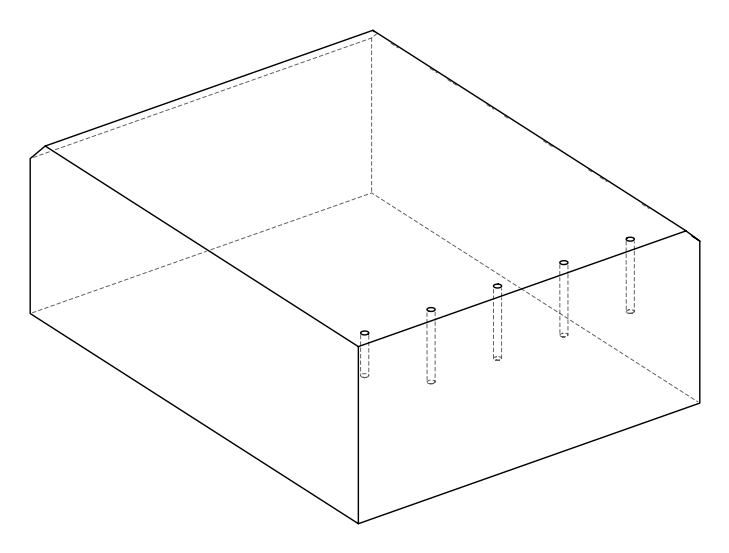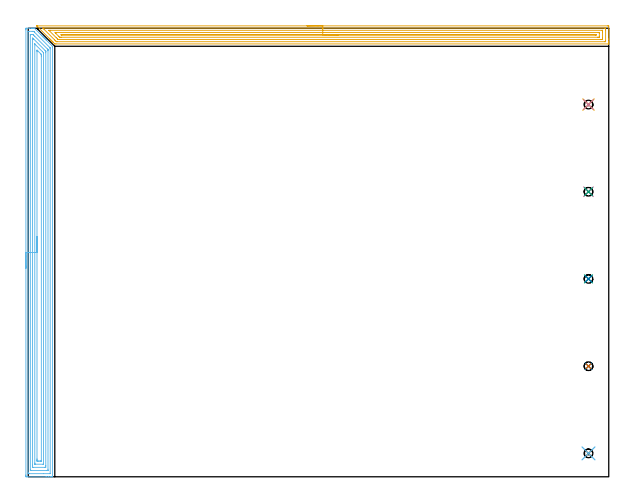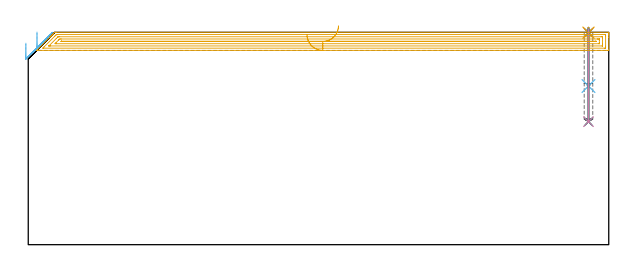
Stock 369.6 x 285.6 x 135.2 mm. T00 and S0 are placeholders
(PLAN: 12 operations, 2 tool changes, 29.6 min)
(1 SPOT_DRILL | STEP1POCKET | NXT0321_9005460120000 | 0.03 min | 0 mm3)
(2 SPOT_DRILL_1 | STEP1POCKET_1 | NXT0321_9005460120000 | 0.03 min | 149 mm3)
(3 SPOT_DRILL_2 | STEP1POCKET_2 | NXT0321_9005460120000 | 0.03 min | 148 mm3)
(4 SPOT_DRILL_3 | STEP1POCKET_3 | NXT0321_9005460120000 | 0.03 min | 0 mm3)
(5 SPOT_DRILL_4 | STEP1POCKET_4 | NXT0321_9005460120000 | 0.03 min | 0 mm3)
(6 DRILL_BLIND_HOLE_INTO_CENTER | STEP1POCKET | UGT0301_450 | 0.15 min | 777 mm3)
(7 DRILL_BLIND_HOLE_INTO_CENTER_1 | STEP1POCKET_1 | UGT0301_450 | 0.24 min | 1309 mm3)
(8 DRILL_BLIND_HOLE_INTO_CENTER_2 | STEP1POCKET_2 | UGT0301_450 | 0.24 min | 1309 mm3)
(9 DRILL_BLIND_HOLE_INTO_CENTER_3 | STEP1POCKET_3 | UGT0301_450 | 0.24 min | 1309 mm3)
(10 DRILL_BLIND_HOLE_INTO_CENTER_4 | STEP1POCKET_4 | UGT0301_450 | 0.24 min | 1310 mm3)
(11 AREA_MILL | FG_CHAMFER_SURFACE | UGT0205_001 | 14.51 min | 24378 mm3)
(12 AREA_MILL_1 | FG_CHAMFER_SURFACE_1 | UGT0205_001 | 13.88 min | 39980 mm3)
(TOOL NXT0321_9005460120000 | NC Spot Drill, 142deg, 12mm, Carbide, Uncoated | D12 PA142 FL30 Z2)
(TOOL UGT0301_450 | Carbide Drill 5.5 mm | D5.5 PA118 FL57 Z2)
(TOOL UGT0205_001 | Chamfer Mill 20 x 3 x 45 deg. | D20 FL50 Z2)
(OP 1 SPOT_DRILL)
G17 G21 G94 G90
T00 M6
G54
G17 G0 G90 X356.7 Y14.9 S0 M3
G43 Z145.2 H0
G94 G81 G98 Z134.963 F250. R138.2
G80
M5
M2
(OP 2 SPOT_DRILL_1)
G17 G21 G94 G90
T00 M6
G54
G17 G0 G90 X356.7 Y70.4 S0 M3
G43 Z145.2 H0
G94 G81 G98 Z134.963 F250. R138.2
G80
M5
M2
(OP 3 SPOT_DRILL_2)
G17 G21 G94 G90
T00 M6
G54
G17 G0 G90 X356.7 Y126. S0 M3
G43 Z145.2 H0
G94 G81 G98 Z134.963 F250. R138.2
G80
M5
M2
(OP 4 SPOT_DRILL_3)
G17 G21 G94 G90
T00 M6
G54
G17 G0 G90 X356.7 Y181.5 S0 M3
G43 Z145.2 H0
G94 G81 G98 Z134.963 F250. R138.2
G80
M5
M2
(OP 5 SPOT_DRILL_4)
G17 G21 G94 G90
T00 M6
G54
G17 G0 G90 X356.7 Y237. S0 M3
G43 Z145.2 H0
G94 G81 G98 Z134.963 F250. R138.2
G80
M5
M2
(OP 6 DRILL_BLIND_HOLE_INTO_CENTER)
G17 G21 G94 G90
T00 M6
G54
G17 G0 G90 X356.7 Y14.9 S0 M3
G43 Z145.2 H0
G94 G81 G98 Z101. F250. R137.2
G80
M5
M2
(OP 7 DRILL_BLIND_HOLE_INTO_CENTER_1)
G17 G21 G94 G90
T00 M6
G54
G17 G0 G90 X356.7 Y70.4 S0 M3
G43 Z145.2 H0
G94 G81 G98 Z78.3 F250. R137.2
G80
M5
M2
(OP 8 DRILL_BLIND_HOLE_INTO_CENTER_2)
G17 G21 G94 G90
T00 M6
G54
G17 G0 G90 X356.7 Y126. S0 M3
G43 Z145.2 H0
G94 G81 G98 Z78.3 F250. R137.2
G80
M5
M2
(OP 9 DRILL_BLIND_HOLE_INTO_CENTER_3)
G17 G21 G94 G90
T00 M6
G54
G17 G0 G90 X356.7 Y181.5 S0 M3
G43 Z145.2 H0
G94 G81 G98 Z78.3 F250. R137.2
G80
M5
M2
(OP 10 DRILL_BLIND_HOLE_INTO_CENTER_4)
G17 G21 G94 G90
T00 M6
G54
G17 G0 G90 X356.7 Y237. S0 M3
G43 Z145.2 H0
G94 G81 G98 Z78.3 F250. R137.2
G80
M5
M2
(OP 11 AREA_MILL)
G17 G21 G94 G90
T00 M6
G54
G17 G0 G90 X177.5 Y287.1 S1061 M3
G43 Z145.2 H0
Z133.7
G94 G1 X177.538 Z132.828 F250.
X177.652 Z131.964
X177.841 Z131.112
X178.103 Z130.28
X178.437 Z129.474
X178.84 Z128.7
X179.308 Z127.964
X179.84 Z127.272
X180.429 Z126.629
X181.072 Z126.04
X181.764 Z125.509
X182.5 Z125.04
X183.274 Z124.637
X184.08 Z124.303
X184.912 Z124.041
X185.763 Z123.852
X186.628 Z123.738
X187.5 Z123.7
X368.973
X369.407 Y287.096 Z123.703
X369.59 Y287.092 Z123.706
X369.6 Y286.906 Z123.892
Y278.704 Z132.09
Y277.295 Z133.502
Y276.94 Z133.855
Y276.232 Z134.568
Y275.968 Z134.831
Y275.607 Z135.184
X369.593 Y275.603 Z135.188
X369.421 Y275.6 Z135.2
X17.648
X16.895 Y275.604 Z135.19
X16.842 Y275.656 Z135.139
X16.754 Y275.745 Z135.053
X15.999 Y276.499 Z134.296
X15.86 Y276.639 Z134.159
X15.7 Y276.799 Z133.999
X15.558 Y276.94 Z133.855
X15.413 Y277.086 Z133.712
X15.265 Y277.234 Z133.564
X15.116 Y277.381 Z133.414
X14.966 Y277.533 Z133.265
X14.83 Y277.669 Z133.129
X14.675 Y277.822 Z132.973
X14.519 Y277.98 Z132.818
X14.395 Y278.104 Z132.694
X14.234 Y278.263 Z132.532
X14.072 Y278.427 Z132.371
X13.96 Y278.539 Z132.259
X13.793 Y278.704 Z132.09
X13.625 Y278.874 Z131.924
X5.579 Y286.921 Z123.878
X5.425 Y287.083 Z123.717
X5.413 Y287.098 Z123.701
X5.571 Y287.1 Z123.7
X187.5
Y285.686 Z125.114
X367.186 Y285.685 Z125.115
X367.262
X367.562 Y285.679 Z125.121
X367.59 Y285.581 Z125.219
X367.597 Y285.354 Z125.446
X367.599 Y284.878 Z125.922
X367.6 Y284.469 Z126.331
X367.599 Y277.822 Z132.978
X367.596 Y277.418 Z133.382
X367.585 Y277.021 Z133.779
X367.186 Y277.015 Z133.785
X367.11
X18.466
X18.058 Y277.019 Z133.781
X17.96 Y277.021 Z133.779
X17.832 Y277.129 Z133.671
X17.648 Y277.306 Z133.494
X17.128 Y277.822 Z132.978
X16.754 Y278.196 Z132.604
X10.072 Y284.878 Z125.922
X9.602 Y285.351 Z125.449
X9.378 Y285.583 Z125.217
X9.307 Y285.679 Z125.121
X9.602 Y285.684 Z125.116
X9.678 Y285.685 Z125.115
X187.5 Y285.686 Z125.114
Y284.272 Z126.528
X365.398 Y284.271 Z126.529
X365.491 Y284.27 Z126.53
X365.564 Y284.267 Z126.533
X365.582 Y284.265 Z126.535
X365.59 Y284.251 Z126.549
X365.593 Y284.195 Z126.605
X365.598 Y283.996 Z126.804
X365.6 Y283.796 Z127.004
Y283.114 Z127.686
Y279.387 Z131.413
X365.598 Y278.704 Z132.096
X365.596 Y278.509 Z132.291
X365.591 Y278.444 Z132.356
X365.536 Y278.436 Z132.364
X365.398 Y278.434 Z132.366
X364.782 Y278.429 Z132.371
X19.715
X19.436 Y278.43 Z132.37
X19.156 Y278.433 Z132.367
X18.976 Y278.436 Z132.364
X18.883 Y278.524 Z132.276
X18.697 Y278.704 Z132.096
X18.542 Y278.857 Z131.943
X17.813 Y279.586 Z131.214
X13.404 Y283.996 Z126.804
X13.178 Y284.225 Z126.575
X13.146 Y284.265 Z126.535
X13.147 Y284.266 Z126.534
X13.178 Y284.267 Z126.533
X13.793 Y284.271 Z126.529
X14.072
X187.5 Y284.272 Z126.528
Y282.857 Z127.943
X362.976
X363.463 Y282.854 Z127.946
X363.574 Y282.851 Z127.949
X363.59 Y282.85 Z127.95
X363.593 Y282.829 Z127.971
X363.597 Y282.776 Z128.024
X363.599 Y282.669 Z128.131
X363.6 Y282.242 Z128.558
Y280.478 Z130.322
X363.599 Y280.032 Z130.768
X363.596 Y279.923 Z130.877
X363.592 Y279.869 Z130.931
X363.588 Y279.85 Z130.95
X363.56 Y279.848 Z130.952
X363.347 Y279.845 Z130.955
X362.716 Y279.843 Z130.957
X362.456
X20.963
X20.33 Y279.847 Z130.953
X20.063 Y279.85 Z130.95
X19.436 Y280.416 Z130.384
X19.382 Y280.468 Z130.332
X17.618 Y282.232 Z128.568
X17.021 Y282.85 Z127.95
X17.648 Y282.855 Z127.945
X17.909 Y282.857 Z127.943
X187.5
Y281.443 Z129.357
X361.022
X361.211 Y281.441 Z129.359
X361.579 Y281.436 Z129.364
X361.59 Y281.35 Z129.45
Y281.274 Z129.526
X361.305 Y281.264 Z129.536
X361.117 Y281.259 Z129.541
X361.022 Y281.257 Z129.543
X21.318
X21.224 Y281.258 Z129.542
X21.13 Y281.26 Z129.54
X21.068 Y281.264 Z129.536
X21.039 Y281.271 Z129.529
X21.022 Y281.285 Z129.515
X20.954 Y281.35 Z129.45
X20.877 Y281.434 Z129.366
X21.035 Y281.44 Z129.36
X21.13 Y281.442 Z129.358
X21.224 Y281.443 Z129.357
X22.023
X187.5
X188.372 Z129.395
X189.236 Z129.509
X190.088 Z129.698
X190.92 Z129.96
X191.726 Z130.294
X192.5 Z130.697
X193.236 Z131.165
X193.928 Z131.696
X194.571 Z132.286
X195.16 Z132.929
X195.691 Z133.621
X196.16 Z134.357
X196.563 Z135.131
X196.897 Z135.937
X197.159 Z136.769
X197.348 Z137.62
X197.462 Z138.485
X197.5 Z139.357
G0 Z145.2
M5
M2
(OP 12 AREA_MILL_1)
G17 G21 G94 G90
T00 M6
G54
G17 G0 G90 X-1.5 Y132.8 S1061 M3
G43 Z145.2 H0
Z128.3
G94 G1 Y132.838 Z127.428 F250.
Y132.952 Z126.563
Y133.141 Z125.712
Y133.403 Z124.88
Y133.737 Z124.074
Y134.14 Z123.3
Y134.609 Z122.564
Y135.14 Z121.872
Y135.729 Z121.229
Y136.372 Z120.64
Y137.064 Z120.108
Y137.8 Z119.64
Y138.574 Z119.237
Y139.38 Z118.903
Y140.212 Z118.641
Y141.064 Z118.452
Y141.928 Z118.338
Y142.8 Z118.3
Y284.573
X-1.499 Y284.971 Z118.301
X-1.494 Y285.461 Z118.303
X-1.491 Y285.591 Z118.305
X-1.009 Y285.6 Z118.787
X0.76 Z120.555
X2.168 Z121.964
X2.528 Z122.323
X3.314 Z123.113
X3.413 Z123.211
X3.806 Z123.604
X3.855 Y285.597 Z123.653
X3.894 Y285.595 Z123.691
X3.93 Y285.567 Z123.728
X4.096 Y285.404 Z123.895
X7.91 Y281.59 Z127.71
X8.276 Y281.225 Z128.073
X8.766 Y280.734 Z128.566
X9.001 Y280.5 Z128.799
X9.161 Y280.342 Z128.956
X9.317 Y280.184 Z129.114
X9.448 Y280.053 Z129.246
X9.603 Y279.899 Z129.398
X9.754 Y279.747 Z129.552
X9.895 Y279.606 Z129.693
X10.045 Y279.457 Z129.84
X10.191 Y279.31 Z129.989
X10.342 Y279.159 Z130.14
X10.487 Y279.015 Z130.283
X10.629 Y278.872 Z130.426
X10.789 Y278.712 Z130.587
X10.929 Y278.573 Z130.725
X11.066 Y278.435 Z130.864
X11.237 Y278.264 Z131.034
X11.371 Y278.13 Z131.167
X11.503 Y277.998 Z131.301
X15.356 Y274.144 Z135.154
X15.395 Y274.095 Z135.19
X15.4 Y273.347 Z135.2
Y0.182
X15.397 Y0.01 Z135.188
X15.381 Y0.008 Z135.172
X14.999 Y0. Z134.799
X14.745 Z134.545
X14.024 Z133.819
X12.78 Z132.577
X11.371 Z131.167
X-0.387 Z119.411
X-1.009 Y0.002 Z118.789
X-1.227 Y0.004 Z118.571
X-1.492 Y0.009 Z118.306
X-1.495 Y0.138 Z118.303
X-1.499 Y0.629 Z118.301
X-1.5 Y1.126 Z118.3
Y142.8
X-0.086 Z119.714
X-0.085 Y283.503 Z119.715
X-0.084 Y283.556 Z119.716
X-0.082 Y283.581 Z119.718
X-0.08 Y283.587 Z119.72
X-0.065 Y283.59 Z119.735
X0.348 Y283.598 Z120.148
X2.528 Y283.599 Z122.328
X3.002 Y283.597 Z122.802
X3.413 Y283.59 Z123.213
X3.466 Y283.572 Z123.266
X3.523 Y283.519 Z123.323
X3.638 Y283.409 Z123.438
X3.868 Y283.182 Z123.668
X13.702 Y273.347 Z133.502
X13.892 Y273.151 Z133.692
X13.959 Y273.079 Z133.759
X13.979 Y273.048 Z133.779
X13.981 Y273.025 Z133.781
X13.983 Y272.919 Z133.783
X13.986 Y272.492 Z133.786
X13.985 Y2.097 Z133.785
X13.984 Y2.044 Z133.784
X13.982 Y2.018 Z133.782
X13.98 Y2.013 Z133.78
X13.965 Y2.01 Z133.765
X13.552 Y2.002 Z133.352
X9.795 Y2. Z129.595
X0.76 Y2.001 Z120.56
X0.286 Y2.003 Z120.086
X0.037 Y2.01 Z119.837
X-0.079 Y2.017 Z119.721
X-0.085 Y2.378 Z119.715
X-0.086 Y2.418 Z119.714
Y142.8
X1.328 Z121.128
X1.329 Y280.819 Z121.129
X1.331 Y281.394 Z121.131
X1.334 Y281.553 Z121.134
X1.335 Y281.584 Z121.135
X1.373 Y281.59 Z121.173
X1.443 Y281.597 Z121.243
X1.644 Y281.599 Z121.444
X2.325 Y281.6 Z122.125
X2.528 Y281.599 Z122.328
X2.732 Y281.598 Z122.532
X2.868 Y281.594 Z122.668
X2.975 Y281.59 Z122.775
X3.033 Y281.556 Z122.833
X3.204 Y281.394 Z123.004
X3.413 Y281.187 Z123.213
X4.101 Y280.5 Z123.901
X12.256 Y272.344 Z132.056
X12.449 Y272.146 Z132.249
X12.544 Y272.045 Z132.344
X12.565 Y272.02 Z132.365
X12.567 Y271.968 Z132.367
X12.569 Y271.877 Z132.369
X12.571 Y271.558 Z132.371
Y271.239
Y4.781
X12.569 Y4.206 Z132.369
X12.566 Y4.047 Z132.366
X12.565 Y4.015 Z132.365
X12.526 Y4.01 Z132.326
X12.457 Y4.003 Z132.257
X12.256 Y4.001 Z132.056
X11.575 Y4. Z131.375
X1.847 Y4.001 Z121.647
X1.644 Y4.005 Z121.444
X1.441 Y4.01 Z121.241
X1.335 Y4.023 Z121.135
X1.332 Y4.1 Z121.132
X1.33 Y4.206 Z121.13
X1.329 Y4.525 Z121.129
X1.328 Y142.8 Z121.128
X2.743 Z122.543
Y278.494
X2.744 Y278.712 Z122.544
X2.75 Y279.382 Z122.55
X3.413 Y278.738 Z123.213
X3.44 Y278.712 Z123.24
X10.701 Y271.45 Z130.501
X10.924 Y271.223 Z130.724
X11.077 Y271.063 Z130.877
X11.151 Y270.981 Z130.951
X11.153 Y270.964 Z130.953
X11.156 Y270.882 Z130.956
X11.157 Y270.664 Z130.957
Y269.987
Y7.105
X11.156 Y6.888 Z130.956
X11.151 Y6.218 Z130.951
X11.139 Y6.01 Z130.939
X10.926 Y6.006 Z130.726
X10.487 Y6. Z130.287
X3.413 Z123.213
X2.972 Y6.006 Z122.772
X2.761 Y6.01 Z122.561
X2.75 Y6.129 Z122.55
X2.744 Y6.67 Z122.544
X2.743 Y6.888 Z122.543
Y7.566
Y142.8
X4.157 Z123.957
Y275.276
X4.159 Y275.418 Z123.959
X4.163 Y275.511 Z123.963
X4.164 Y275.526 Z123.964
X4.174 Y275.519 Z123.974
X4.207 Y275.491 Z124.007
X4.297 Y275.404 Z124.097
X9.038 Y270.664 Z128.838
X9.603 Y270.097 Z129.403
X9.682 Y270.014 Z129.482
X9.721 Y269.969 Z129.521
X9.736 Y269.948 Z129.536
X9.738 Y269.911 Z129.538
X9.741 Y269.77 Z129.541
X9.743 Y269.629 Z129.543
X9.742 Y8.393 Z129.542
X9.739 Y8.11 Z129.539
X9.736 Y8.03 Z129.536
X9.733 Y8.008 Z129.533
X9.727 Y8.006 Z129.527
X9.686 Y8.003 Z129.486
X9.603 Y8.001 Z129.403
X9.388 Y8. Z129.188
X4.297 Y8.001 Z124.097
X4.202 Y8.003 Z124.002
X4.174 Y8.006 Z123.974
X4.165 Y8.008 Z123.965
X4.163 Y8.063 Z123.963
X4.159 Y8.251 Z123.959
X4.157 Y8.535 Z123.957
Y8.677
Y142.8
X5.571 Z125.371
Y270.664
X5.573 Y271.163 Z125.373
X5.576 Y271.558 Z125.376
X5.578 Y271.661 Z125.378
X5.689 Y271.558 Z125.489
X6.066 Y271.185 Z125.866
X7.834 Y269.418 Z127.634
X8.103 Y269.147 Z127.903
X8.237 Y269.008 Z128.037
X8.303 Y268.937 Z128.103
X8.322 Y268.905 Z128.122
X8.323 Y268.876 Z128.123
X8.328 Y268.377 Z128.128
X8.329 Y267.982 Z128.129
Y267.482
Y10.465
X8.328 Y10.215 Z128.128
X8.325 Y10.09 Z128.125
X8.322 Y10.029 Z128.122
X8.319 Y10.01 Z128.119
X8.289 Y10.005 Z128.089
X7.834 Y10.001 Z127.634
X7.41 Y10. Z127.21
X6.525 Z126.325
X6.066 Y10.001 Z125.866
X5.637 Y10.004 Z125.437
X5.58 Y10.01 Z125.38
X5.577 Y10.064 Z125.377
X5.573 Y10.465 Z125.373
X5.571 Y10.965 Z125.371
Y11.359
Y142.8
Y143.672 Z125.409
Y144.537 Z125.523
Y145.388 Z125.712
Y146.22 Z125.974
Y147.026 Z126.308
Y147.8 Z126.711
Y148.536 Z127.18
Y149.228 Z127.711
Y149.871 Z128.3
Y150.46 Z128.943
Y150.992 Z129.635
Y151.46 Z130.371
Y151.863 Z131.145
Y152.197 Z131.951
Y152.459 Z132.783
Y152.648 Z133.635
Y152.762 Z134.5
Y152.8 Z135.371
G0 Z145.2
M5
M2
